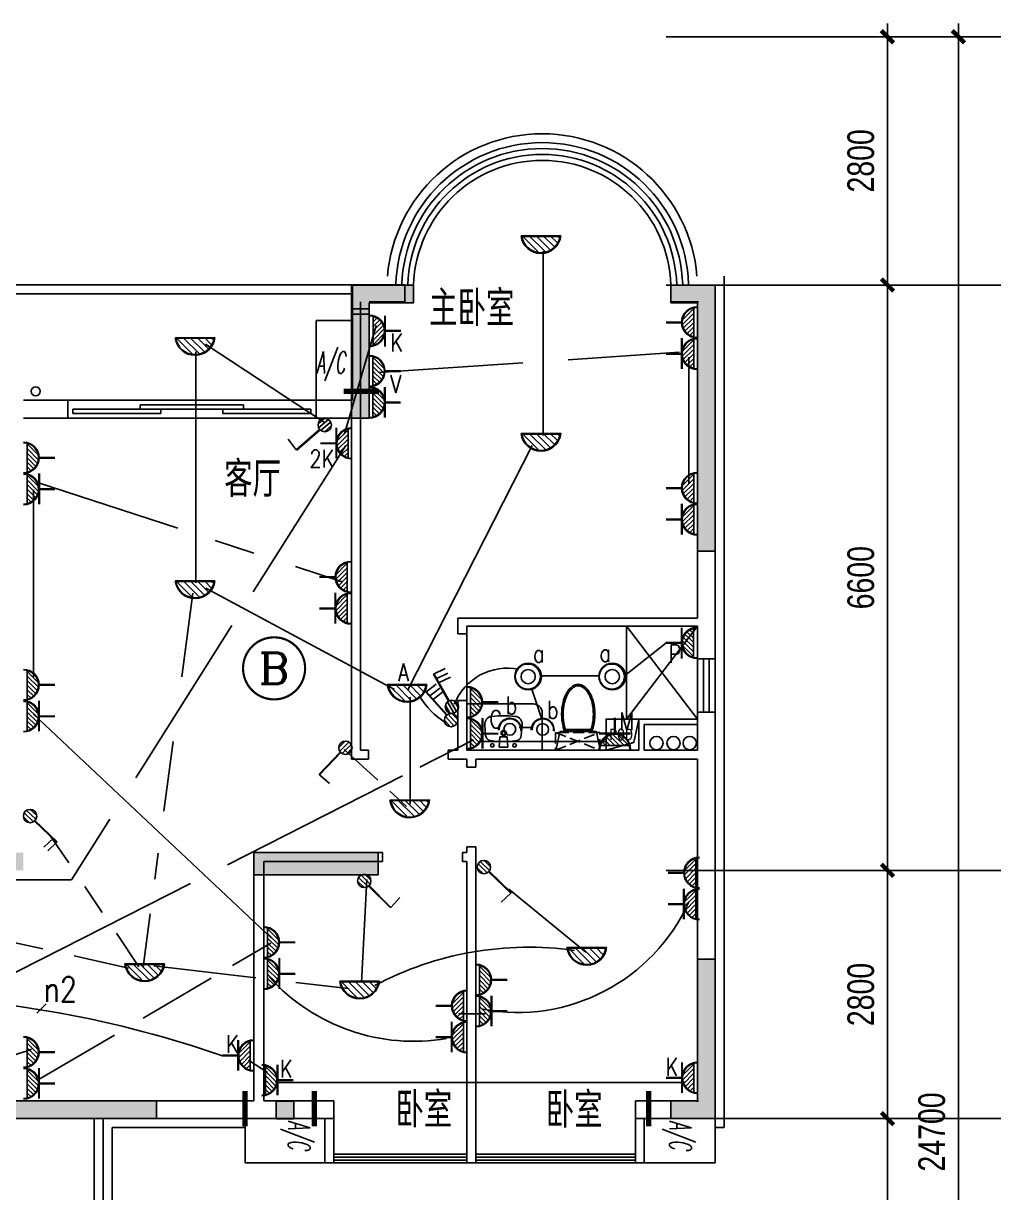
# Model space of a CAD drawing. Extents: x 45735 to 146968, y -75167 to -15767.
# Drawn here: x 116263 to 127201, y -39208 to -26024 of the extents above; entities that cross this region are included whole.
import ezdxf
from ezdxf.enums import TextEntityAlignment as Align

# ---------------------------------------------------------------- set-up
doc = ezdxf.new("R2010")
doc.units = 0
doc.header["$LTSCALE"] = 1000
doc.header["$MEASUREMENT"] = 0
doc.linetypes.add('DASH', pattern=[0.35, 0.25, -0.1])
doc.linetypes.add('DASHED_50', pattern=[0.375, 0.25, -0.125])
doc.layers.get('0').update_dxf_attribs({"linetype": 'CONTINUOUS'})
doc.layers.get('DEFPOINTS').update_dxf_attribs({"linetype": 'CONTINUOUS'})
for name, color, linetype in [('AXIS', 7, 'CONTINUOUS'), ('D-1', 4, 'CONTINUOUS'), ('DJ', 4, 'CONTINUOUS'), ('KG1', 4, 'CONTINUOUS'), ('KT', 251, 'CONTINUOUS'), ('PUB_TEXT', 7, 'CONTINUOUS'), ('WALL', 7, 'CONTINUOUS'), ('WINDOW', 7, 'CONTINUOUS'), ('WIRE', 1, 'CONTINUOUS'), ('厨卫', 251, 'CONTINUOUS'), ('文字', 7, 'CONTINUOUS'), ('构造柱', 7, 'CONTINUOUS'), ('柱', 252, 'CONTINUOUS'), ('热水器', 252, 'CONTINUOUS'), ('空调位', 7, 'CONTINUOUS'), ('管道', 6, 'CONTINUOUS')]:
    doc.layers.add(name, color=color, linetype=linetype)
doc.styles.add('_HZTXT', font='txt.shx', dxfattribs={"width": 0.8, "bigfont": 'hztxt.shx'})
doc.styles.add('COMP', font='COMPLEX', dxfattribs={"bigfont": 'hztxt'})
doc.styles.add('DIM_FONT', font='wcad.shx', dxfattribs={"width": 0.8})
doc.styles.add('HZTXT', font='romans.shx', dxfattribs={"width": 0.8, "bigfont": 'hztxt.shx'})
doc.styles.add('ITALICC', font='italicc.shx', dxfattribs={"width": 0.6})
doc.dimstyles.new('AXIS', dxfattribs={"dimtxt": 300, "dimasz": 1, "dimexe": 250, "dimexo": 300, "dimgap": 150, "dimtad": 1, "dimdec": 0, "dimzin": 0, "dimdsep": 46, "dimtxsty": 'DIM_FONT', "dimblk": '_DIMX', "dimcen": 0.09, "dimdle": 150, "dimse1": 1, "dimse2": 1, "dimclrt": 7, "dimadec": 0, "dimazin": 0, "dimtfac": 1, "dimtdec": 0, "dimtix": 1, "dimtmove": 2, "dimatfit": 3, "dimldrblk": '_DIMX', "dimfxl": 0, "dimtolj": 1, "dimtzin": 0, "dimarcsym": 0})

# ---------------------------------------------------------------- blocks, each defined once
blk = doc.blocks.new('1')
at = {"layer": 'D-1'}
blk.add_circle((-9, -35), 80.7, dxfattribs=at)
at = {"layer": 'KG1'}
for centre, radius in [((-8, -34), 150), ((-13, -35), 142)]:
    blk.add_circle(centre, radius, dxfattribs=at)
blk = doc.blocks.new('*X37')
at = {"color": 0}
for p, q in [((-100, 254), (-4, 350)), ((-85, 198), (52, 335)), ((-49, 163), (87, 299)), ((9, 150), (100, 241))]:
    blk.add_line(p, q, dxfattribs=at)
blk = doc.blocks.new('K2363')
for p, q in [((0.7, 1.68), (3.94, 4.92)), ((0.77, 1.61), (4.01, 4.85)), ((2.89, 3.85), (4.17, 2.38)), ((3.38, 4.36), (4.66, 2.9)), ((3.94, 4.92), (5.22, 3.46))]:
    blk.add_line(p, q)
blk.add_circle((0, 0.99), 0.987)
at = {"xscale": 0.0098684210526315, "yscale": 0.0098684210526315, "zscale": 0.0098684210526315}
blk.add_blockref('*X37', (0, -1.48), dxfattribs=at)
blk = doc.blocks.new('A$C7D561DB7')
at = {"layer": 'DJ', "xscale": 76.142592, "yscale": 76.142592, "zscale": 76.142592}
blk.add_blockref('K2363', (75, 0), dxfattribs=at)
blk = doc.blocks.new('A$C38657A69')
at = {"layer": 'WIRE', "xscale": -1, "rotation": 85.80993442873107}
blk.add_blockref('A$C7D561DB7', (401, 452), dxfattribs=at)
blk = doc.blocks.new('A$C306B6713')
at = {"layer": 'WIRE', "xscale": -1, "rotation": 346.7233342377823}
blk.add_blockref('A$C38657A69', (299, -24), dxfattribs=at)
blk = doc.blocks.new('*X18')
at = {"color": 0}
for p, q in [((-263, -529), (-33, -299)), ((-229, -406), (-188, -365)), ((-175, -529), (53, -301)), ((-87, -529), (121, -321)), ((2, -529), (178, -353)), ((90, -529), (224, -394)), ((179, -529), (262, -445)), ((267, -529), (289, -507))]:
    blk.add_line(p, q, dxfattribs=at)
blk = doc.blocks.new('K2303')
for p, q in [((-0.03, -2.63), (-0.03, 0.03)), ((0.07, -2.63), (0.07, 0.03)), ((-2.57, -4.69), (2.62, -4.69))]:
    blk.add_line(p, q)
for radius in [2.66, 2.56]:
    blk.add_arc((0.02, -5.3), radius, 0, 180)
at = {"xscale": 0.00888157894736835, "yscale": 0.00888157894736835, "zscale": 0.00888157894736835}
blk.add_blockref('*X18', (0, 0), dxfattribs=at)
blk = doc.blocks.new('*X20')
at = {"color": 0}
for p, q in [((-263, -529), (-33, -299)), ((-229, -406), (-188, -365)), ((-175, -529), (53, -301)), ((-87, -529), (121, -321)), ((2, -529), (178, -353)), ((90, -529), (224, -394)), ((179, -529), (262, -445)), ((267, -529), (289, -507))]:
    blk.add_line(p, q, dxfattribs=at)
blk = doc.blocks.new('K2307')
for p, q in [((-0.03, -2.63), (-0.03, 0.03)), ((0.07, -2.63), (0.07, 0.03)), ((-2.62, -2.6), (2.57, -2.6)), ((-2.62, -2.7), (2.57, -2.7)), ((-2.57, -4.69), (2.62, -4.69))]:
    blk.add_line(p, q)
for radius in [2.66, 2.56]:
    blk.add_arc((0.02, -5.3), radius, 0, 180)
at = {"xscale": 0.00888157894736835, "yscale": 0.00888157894736835, "zscale": 0.00888157894736835}
blk.add_blockref('*X20', (0, 0), dxfattribs=at)
blk = doc.blocks.new('插座')
at = {"layer": 'DJ', "xscale": 66.096, "yscale": 66.096, "zscale": 66.096, "rotation": 270}
for name, p in [('K2303', (-175, 270)), ('K2307', (-175, -84))]:
    blk.add_blockref(name, p, dxfattribs=at)
blk = doc.blocks.new('_INDEX1')
at = {"const_width": 0.035}
blk.add_lwpolyline([(-0.5, 0, 1), (0.5, 0, 1)], format="xyb", close=True, dxfattribs=at)
at = {"style": 'COMP', "width": 2.333333}
blk.add_attdef('1', text='', height=0.5, dxfattribs=at).set_placement((-0.25, -0.25), (0.25, -0.25), align=Align.FIT)
blk = doc.blocks.new('_DIMX')
blk.add_line((-150, 0), (150, 0))
at = {"const_width": 50}
blk.add_lwpolyline([(-70, -70), (70, 70)], dxfattribs=at)
blk = doc.blocks.new('*D67')
at = {"color": 0, "linetype": 'ByBlock'}
blk.add_line((126005, -93409), (126005, -100007), dxfattribs=at)
at = {"layer": 'DEFPOINTS', "color": 0, "linetype": 'ByBlock'}
for p in [(123805, -93408), (123805, -100008), (126005, -100008)]:
    blk.add_point(p, dxfattribs=at)
at = {"color": 0, "linetype": 'ByBlock'}
for p, rotation in [((126005, -93408), 90), ((126005, -100008), 270)]:
    blk.add_blockref('_DIMX', p, dxfattribs=dict(at, rotation=rotation))
at = {"color": 7, "linetype": 'ByBlock', "insert": (125705, -96708), "char_height": 300, "attachment_point": 5, "rotation": 90, "style": 'DIM_FONT'}
blk.add_mtext('\\A1;6600', dxfattribs=at)
blk = doc.blocks.new('*D73')
at = {"color": 0, "linetype": 'ByBlock'}
blk.add_line((126805, -90609), (126805, -115307), dxfattribs=at)
at = {"layer": 'DEFPOINTS', "color": 0, "linetype": 'ByBlock'}
for p in [(123805, -90608), (123805, -115308), (126805, -115308)]:
    blk.add_point(p, dxfattribs=at)
at = {"color": 0, "linetype": 'ByBlock'}
for p, rotation in [((126805, -90608), 90), ((126805, -115308), 270)]:
    blk.add_blockref('_DIMX', p, dxfattribs=dict(at, rotation=rotation))
at = {"color": 7, "linetype": 'ByBlock', "insert": (126505, -102958), "char_height": 300, "attachment_point": 5, "rotation": 90, "style": 'DIM_FONT'}
blk.add_mtext('\\A1;24700', dxfattribs=at)
blk = doc.blocks.new('*X30')
at = {"color": 0}
for p, q in [((-100, 254), (-4, 350)), ((-85, 198), (52, 335)), ((-49, 163), (87, 299)), ((9, 150), (100, 241))]:
    blk.add_line(p, q, dxfattribs=at)
blk = doc.blocks.new('K2362')
for p, q in [((0.7, 1.68), (3.94, 4.92)), ((0.77, 1.61), (4.01, 4.85)), ((3.38, 4.36), (4.66, 2.9)), ((3.94, 4.92), (5.22, 3.46))]:
    blk.add_line(p, q)
blk.add_circle((0, 0.99), 0.987)
at = {"xscale": 0.0098684210526315, "yscale": 0.0098684210526315, "zscale": 0.0098684210526315}
blk.add_blockref('*X30', (0, -1.48), dxfattribs=at)
blk = doc.blocks.new('双极开关')
at = {"layer": 'DJ', "xscale": 76.142592, "yscale": 76.142592, "zscale": 76.142592}
blk.add_blockref('K2362', (-257, -41), dxfattribs=at)
blk = doc.blocks.new('*X15')
at = {"color": 0}
for p, q in [((-273, -61), (-246, -34)), ((-244, -138), (-140, -34)), ((-198, -198), (-34, -34)), ((-138, -244), (71, -35)), ((-61, -273), (177, -35)), ((41, -277), (283, -36))]:
    blk.add_line(p, q, dxfattribs=at)
blk = doc.blocks.new('K2211')
for p, q in [((-2.94, -0.33), (2.94, -0.35)), ((-2.94, -0.43), (2.94, -0.45))]:
    blk.add_line(p, q)
for radius, start, end in [(2.96, 186.3827, 353.1593), (2.86, 186.615, 352.9271)]:
    blk.add_arc((0, 0), radius, start, end)
at = {"xscale": 0.0098684210526315, "yscale": 0.0098684210526315, "zscale": 0.0098684210526315}
blk.add_blockref('*X15', (0, 0), dxfattribs=at)
blk = doc.blocks.new('吸顶灯')
at = {"layer": 'DJ', "xscale": -76.03200000000001, "yscale": 76.03200000000001, "zscale": 76.03200000000001}
blk.add_blockref('K2211', (-109, 374), dxfattribs=at)
blk = doc.blocks.new('插座K')
at = {"layer": 'DJ', "xscale": -66.096, "yscale": 66.096, "zscale": 66.096, "rotation": 90}
blk.add_blockref('K2307', (-946, -475), dxfattribs=at)
at = {"layer": 'DJ', "style": '_HZTXT', "width": 0.8}
blk.add_text('K', height=200, dxfattribs=at).set_placement((-955, -452))
blk = doc.blocks.new('*D70')
at = {"color": 0, "linetype": 'ByBlock'}
blk.add_line((126005, -100009), (126005, -102807), dxfattribs=at)
at = {"layer": 'DEFPOINTS', "color": 0, "linetype": 'ByBlock'}
for p in [(123805, -100008), (123805, -102808), (126005, -102808)]:
    blk.add_point(p, dxfattribs=at)
at = {"color": 0, "linetype": 'ByBlock'}
for p, rotation in [((126005, -100008), 90), ((126005, -102808), 270)]:
    blk.add_blockref('_DIMX', p, dxfattribs=dict(at, rotation=rotation))
at = {"color": 7, "linetype": 'ByBlock', "insert": (125705, -101408), "char_height": 300, "attachment_point": 5, "rotation": 90, "style": 'DIM_FONT'}
blk.add_mtext('\\A1;2800', dxfattribs=at)
blk = doc.blocks.new('*D68')
at = {"color": 0, "linetype": 'ByBlock'}
blk.add_line((126005, -102809), (126005, -106007), dxfattribs=at)
at = {"layer": 'DEFPOINTS', "color": 0, "linetype": 'ByBlock'}
for p in [(123805, -102808), (123805, -106008), (126005, -106008)]:
    blk.add_point(p, dxfattribs=at)
at = {"color": 0, "linetype": 'ByBlock'}
for p, rotation in [((126005, -102808), 90), ((126005, -106008), 270)]:
    blk.add_blockref('_DIMX', p, dxfattribs=dict(at, rotation=rotation))
at = {"color": 7, "linetype": 'ByBlock', "insert": (125705, -104408), "char_height": 300, "attachment_point": 5, "rotation": 90, "style": 'DIM_FONT'}
blk.add_mtext('\\A1;3200', dxfattribs=at)
blk = doc.blocks.new('WC2')
for points in [[(211, 207, 0.354037), (207, 212), (24, 251, 0.477064), (0, 231), (0, -231, 0.477064), (12, -241), (207, -200, 0.354037), (211, -195)], [(218, 163), (218, -150, 0.033558), (269, -165, 0.056391), (405, -181, 0.056391), (541, -165, 0.070142), (644, -126, 0.106098), (721, -59, 0.162033), (743, 6, 0.162033), (721, 71, 0.106098), (644, 138, 0.070142), (541, 178, 0.056391), (405, 193, 0.056391), (269, 178, 0.033558)], [(232, 150), (232, -138, 0.027675), (273, -149, 0.056391), (405, -164, 0.056391), (537, -149, 0.070142), (636, -112, 0.106098), (708, -49, 0.162033), (726, 6, 0.162033), (708, 61, 0.106098), (636, 124, 0.070142), (537, 162, 0.056391), (405, 177, 0.056391), (273, 162, 0.027675)]]:
    blk.add_lwpolyline(points, format="xyb", close=True)
blk = doc.blocks.new('RSQ')
at = {"layer": '热水器', "linetype": 'DASH', "ltscale": 0.5}
for p, q in [((-250, 0), (250, -200)), ((-250, -200), (250, 0))]:
    blk.add_line(p, q, dxfattribs=at)
blk.add_lwpolyline([(250, 0), (-250, 0), (-250, -200), (250, -200)], close=True, dxfattribs=at)
blk = doc.blocks.new('*X27')
at = {"color": 0}
for p, q in [((-100, 254), (-4, 350)), ((-85, 198), (52, 335)), ((-49, 163), (87, 299)), ((9, 150), (100, 241))]:
    blk.add_line(p, q, dxfattribs=at)
blk = doc.blocks.new('K2361')
for p, q in [((0.63, 1.76), (3.86, 4.99)), ((0.7, 1.68), (3.94, 4.92)), ((3.94, 4.92), (5.24, 3.43))]:
    blk.add_line(p, q)
blk.add_circle((0, 0.99), 0.987)
at = {"xscale": 0.0098684210526315, "yscale": 0.0098684210526315, "zscale": 0.0098684210526315}
blk.add_blockref('*X27', (0, -1.48), dxfattribs=at)
blk = doc.blocks.new('单极开关')
at = {"layer": 'DJ', "xscale": -76.142592, "yscale": 76.142592, "zscale": 76.142592, "rotation": 180.0000000000094}
blk.add_blockref('K2361', (-170, 90), dxfattribs=at)
blk = doc.blocks.new('A32')
at = {"layer": 'DJ'}
blk.add_circle((710, -205), 88.3, dxfattribs=at)
for centre, radius, start, end in [((711, -199), 172, 177.5813, 6.8197), ((713, -201), 162, 178.5828, 5.126)]:
    blk.add_arc(centre, radius, start, end, dxfattribs=at)
blk = doc.blocks.new('A')
at = {"layer": '厨卫'}
blk.add_lwpolyline([(-370, 0), (-59, 85), (0, 350)], dxfattribs=at)
blk.add_lwpolyline([(-370, 0), (0, 0), (0, 350), (-370, 350)], close=True, dxfattribs=at)
at = {"layer": '厨卫', "style": 'HZTXT', "width": 0.8}
blk.add_text('PQD', height=120, dxfattribs=at).set_placement((-333, 118))
blk = doc.blocks.new('*D66')
at = {"color": 0, "linetype": 'ByBlock'}
blk.add_line((126005, -90609), (126005, -93407), dxfattribs=at)
at = {"layer": 'DEFPOINTS', "color": 0, "linetype": 'ByBlock'}
for p in [(123805, -90608), (123805, -93408), (126005, -93408)]:
    blk.add_point(p, dxfattribs=at)
at = {"color": 0, "linetype": 'ByBlock'}
for p, rotation in [((126005, -90608), 90), ((126005, -93408), 270)]:
    blk.add_blockref('_DIMX', p, dxfattribs=dict(at, rotation=rotation))
at = {"color": 7, "linetype": 'ByBlock', "insert": (125705, -92008), "char_height": 300, "attachment_point": 5, "rotation": 90, "style": 'DIM_FONT'}
blk.add_mtext('\\A1;2800', dxfattribs=at)

msp = doc.modelspace()

# ---------------------------------------------------------------- hatches: boundary and pattern name
at = {"layer": '构造柱'}
msp.add_hatch(color=256, dxfattribs=at).paths.add_polyline_path([(119112.6, -38375.5), (119312.6, -38375.5), (119312.6, -38175.5), (119112.6, -38175.5)])
at = {"layer": '柱'}
h = msp.add_hatch(color=256, dxfattribs=at)
h.paths.add_polyline_path([(105162.6, -39974.5), (105162.6, -39774.5), (105862.6, -39774.5), (105862.6, -42174.5), (105062.6, -42174.5), (105062.6, -41974.5), (105662.6, -41974.5), (105662.6, -39974.5)])
h.paths.add_polyline_path([(92062.6, -42774.5), (91562.6, -42774.5), (91562.6, -44374.5), (91762.6, -44374.5), (91762.6, -42974.5), (92062.6, -42974.5)])
h.paths.add_polyline_path([(91562.6, -46274.5), (91762.6, -46274.5), (91762.6, -48074.5), (92212.6, -48074.5), (92212.6, -48274.5), (91562.6, -48274.5)])
h.paths.add_polyline_path([(88962.6, -36574.5), (89162.6, -36574.5), (89162.6, -38174.5), (89462.6, -38174.5), (89462.6, -38374.5), (88962.6, -38374.5)])
h.paths.add_polyline_path([(89462.6, -28974.5), (88962.6, -28974.5), (88962.6, -31974.5), (89162.6, -31974.5), (89162.6, -29174.5), (89462.6, -29174.5)])
h.paths.add_polyline_path([(94762.6, -48074.5), (94762.6, -48274.5), (96162.6, -48274.5), (96162.6, -48074.5), (95462.6, -48074.5), (95462.6, -47274.5), (95262.6, -47274.5), (95262.6, -48074.5)])
h.paths.add_polyline_path([(95562.6, -41574.5), (96062.6, -41574.5), (96062.6, -43564.5), (95862.6, -43564.5), (95862.6, -41774.5), (95562.6, -41774.5)])
h.paths.add_polyline_path([(100762.6, -47174.5), (100962.6, -47174.5), (100962.6, -48774.5), (100762.6, -48774.5)])
h.paths.add_polyline_path([(105062.6, -46774.5), (105262.6, -46774.5), (105262.6, -48774.5), (105062.6, -48774.5)])
h.paths.add_polyline_path([(100962.6, -41574.5), (100962.6, -41774.5), (98962.6, -41774.5), (98962.6, -41574.5)])
h.paths.add_polyline_path([(104062.6, -39974.5), (104062.6, -39774.5), (103362.6, -39774.5), (103362.6, -42174.5), (104162.6, -42174.5), (104162.6, -41974.5), (103562.6, -41974.5), (103562.6, -39974.5)])
h.paths.add_polyline_path([(103562.6, -39974.5), (103562.6, -41974.5)], flags=16)
h.paths.add_polyline_path([(96762.6, -35574.5), (96762.6, -35374.5), (99062.6, -35374.5), (99062.6, -35574.5)])
h.paths.add_polyline_path([(92762.6, -35624.5), (92762.6, -35374.5), (94162.6, -35374.5), (94162.6, -35624.5)])
h.paths.add_polyline_path([(95262.6, -38374.5), (95262.6, -38174.5), (97262.6, -38174.5), (97262.6, -38374.5)])
h.paths.add_polyline_path([(92362.6, -28974.5), (93062.6, -28974.5), (93062.6, -30274.5), (93062.6, -30474.5), (92862.6, -30474.5), (92862.6, -29174.5), (92362.6, -29174.5)])
h.paths.add_polyline_path([(105062.6, -34574.5), (105262.6, -34574.5), (105262.6, -35574.5), (103962.6, -35574.5), (103962.6, -35374.5), (105062.6, -35374.5)])
h.paths.add_polyline_path([(98862.6, -31574.5), (99062.6, -31574.5), (99062.6, -27574.5), (98862.6, -27574.5)])
h.paths.add_polyline_path([(105062.6, -30974.5), (105262.6, -30974.5), (105262.6, -27574.5), (105062.6, -27574.5)])
h.paths.add_polyline_path([(120262.6, -35624.5), (120262.6, -35374.5), (118862.6, -35374.5), (118862.6, -35624.5)])
h.paths.add_polyline_path([(112062.6, -41574.5), (112062.6, -41774.5), (114062.6, -41774.5), (114062.6, -41574.5)])
h.paths.add_polyline_path([(107962.6, -46774.5), (107762.6, -46774.5), (107762.6, -48774.5), (107962.6, -48774.5)])
h.paths.add_polyline_path([(112262.6, -47174.5), (112062.6, -47174.5), (112062.6, -48774.5), (112262.6, -48774.5)])
h.paths.add_polyline_path([(108962.6, -39974.5), (108962.6, -39774.5), (109662.6, -39774.5), (109662.6, -42174.5), (108862.6, -42174.5), (108862.6, -41974.5), (109462.6, -41974.5), (109462.6, -39974.5)])
h.paths.add_polyline_path([(107862.6, -39974.5), (107862.6, -39774.5), (107162.6, -39774.5), (107162.6, -42174.5), (107962.6, -42174.5), (107962.6, -41974.5), (107362.6, -41974.5), (107362.6, -39974.5)])
h.paths.add_polyline_path([(109462.6, -39974.5), (109462.6, -41974.5)], flags=16)
h.paths.add_polyline_path([(118262.6, -48074.5), (118262.6, -48274.5), (116862.6, -48274.5), (116862.6, -48074.5), (117562.6, -48074.5), (117562.6, -47274.5), (117762.6, -47274.5), (117762.6, -48074.5)])
h.paths.add_polyline_path([(117462.6, -41574.5), (116962.6, -41574.5), (116962.6, -43564.5), (117162.6, -43564.5), (117162.6, -41774.5), (117462.6, -41774.5)])
h.paths.add_polyline_path([(107962.6, -34574.5), (107762.6, -34574.5), (107762.6, -35574.5), (109062.6, -35574.5), (109062.6, -35374.5), (107962.6, -35374.5)])
h.paths.add_polyline_path([(107962.6, -30974.5), (107762.6, -30974.5), (107762.6, -27574.5), (107962.6, -27574.5)])
h.paths.add_polyline_path([(116262.6, -35574.5), (116262.6, -35374.5), (113962.6, -35374.5), (113962.6, -35574.5)])
h.paths.add_polyline_path([(117762.6, -38374.5), (117762.6, -38174.5), (115762.6, -38174.5), (115762.6, -38374.5)])
h.paths.add_polyline_path([(114162.6, -31574.5), (113962.6, -31574.5), (113962.6, -27574.5), (114162.6, -27574.5)])
h.paths.add_polyline_path([(121462.6, -46274.5), (121262.6, -46274.5), (121262.6, -48074.5), (120812.6, -48074.5), (120812.6, -48274.5), (121462.6, -48274.5)])
h.paths.add_polyline_path([(120962.6, -42774.5), (121462.6, -42774.5), (121462.6, -44374.5), (121262.6, -44374.5), (121262.6, -42974.5), (120962.6, -42974.5)])
h.paths.add_polyline_path([(124062.6, -36574.5), (123862.6, -36574.5), (123862.6, -38174.5), (123562.6, -38174.5), (123562.6, -38374.5), (124062.6, -38374.5)])
h.paths.add_polyline_path([(120662.6, -28974.5), (119962.6, -28974.5), (119962.6, -30274.5), (119962.6, -30474.5), (120162.6, -30474.5), (120162.6, -29174.5), (120662.6, -29174.5)])
h.paths.add_polyline_path([(123562.6, -28974.5), (124062.6, -28974.5), (124062.6, -31974.5), (123862.6, -31974.5), (123862.6, -29174.5), (123562.6, -29174.5)])

# ---------------------------------------------------------------- linework, layer by layer
for p, q in [((116762.6, -30274.4), (119562.6, -30274.4)), ((116820.9, -30374.4), (117812.6, -30374.4)), ((116820.9, -30424.2), (116820.9, -30374.4)), ((116820.9, -30424.2), (117812.6, -30424.2)), ((117579.2, -30324.7), (118745.9, -30324.7)), ((117579.2, -30374.4), (117579.2, -30324.7)), ((117812.6, -30424.2), (117812.6, -30374.4)), ((117812.6, -30374.4), (118512.6, -30374.4)), ((118512.6, -30374.4), (119504.2, -30374.4)), ((118512.6, -30424.2), (118512.6, -30374.4)), ((118512.6, -30424.2), (119504.2, -30424.2)), ((118745.9, -30374.4), (118745.9, -30324.7)), ((119504.2, -30424.2), (119504.2, -30374.4)), ((116762.6, -30474.4), (119562.6, -30474.4)), ((123862.6, -33789.4), (123862.6, -33189.4)), ((123929.2, -33189.4), (123929.2, -33789.4)), ((123995.9, -33189.4), (123995.9, -33789.4)), ((124062.6, -33789.4), (124062.6, -33189.4)), ((119762.6, -38774.1), (121262.6, -38774.1)), ((121262.6, -38807.4), (119762.6, -38807.4)), ((121262.6, -38840.8), (119762.6, -38840.8)), ((119762.6, -38874.1), (121262.6, -38874.1)), ((123162.6, -38774.1), (121362.6, -38774.1)), ((121362.6, -38807.4), (123162.6, -38807.4)), ((121362.6, -38840.8), (123162.6, -38840.8)), ((123162.6, -38874.1), (121362.6, -38874.1))]:
    msp.add_line(p, q)
at = {"layer": 'AXIS'}
for p, q in [((127509.6, -26174.5), (123509.6, -26174.5)), ((127509.6, -28974.4), (123509.6, -28974.4)), ((127509.6, -35574.5), (123509.6, -35574.5)), ((127509.6, -38374.5), (123509.6, -38374.5))]:
    msp.add_line(p, q, dxfattribs=at)
at = {"layer": 'DJ'}
msp.add_line((116520.9, -37078.3), (116414.8, -37184.4), dxfattribs=at)
at = {"layer": 'KT', "const_width": 60}
for points in [[(120272.6, -30174.4), (119872.6, -30174.4)], [(118762.6, -38062.2), (118762.6, -38462.2)], [(119543.5, -38062.2), (119543.5, -38462.2)], [(123312.6, -38062.2), (123312.6, -38462.2)]]:
    msp.add_lwpolyline(points, dxfattribs=at)
at = {"layer": 'WALL'}
for p, q in [((119972.6, -28973.4), (119972.6, -30274.4)), ((120562.6, -28973.4), (119972.6, -28973.4)), ((120562.6, -29163.4), (120562.6, -28973.4)), ((123562.6, -29163.4), (123562.6, -28973.4)), ((124062.6, -33189.4), (124062.6, -28973.4)), ((120062.6, -34219.4), (120062.6, -29163.4)), ((120162.6, -29163.4), (120562.6, -29163.4)), ((123562.6, -29163.4), (123872.6, -29163.4)), ((123862.6, -29163.4), (123862.6, -32729.4)), ((116762.6, -30274.4), (116262.6, -30274.4)), ((116762.6, -30274.4), (116762.6, -30474.4)), ((119972.6, -30274.4), (119562.6, -30274.4)), ((119562.6, -30274.4), (119562.6, -30474.4)), ((116762.6, -30474.4), (116262.6, -30474.4)), ((120072.6, -30474.4), (119562.6, -30474.4)), ((119962.6, -30474.4), (119962.6, -34319.4)), ((121162.6, -32729.4), (123862.6, -32729.4)), ((121162.6, -32729.4), (121162.6, -32909.4)), ((121262.6, -32819.4), (123862.6, -32819.4)), ((121262.6, -32819.4), (121262.6, -32909.4)), ((123862.6, -33189.4), (123862.6, -32819.4)), ((121262.6, -32909.4), (121162.6, -32909.4)), ((123862.6, -33189.4), (124062.6, -33189.4)), ((121262.6, -33659.4), (121162.6, -33659.4)), ((121162.6, -33659.4), (121162.6, -34219.4)), ((121262.6, -33659.4), (121262.6, -34219.4)), ((123202.6, -33869.4), (123202.6, -34219.4)), ((123202.6, -33869.4), (123862.6, -33869.4)), ((123862.6, -34219.4), (123862.6, -33789.4)), ((123862.6, -33789.4), (124062.6, -33789.4)), ((124062.6, -38374.5), (124062.6, -33789.4)), ((123262.6, -34219.4), (123262.6, -33929.4)), ((123262.6, -33929.4), (123862.6, -33929.4)), ((120062.6, -34219.4), (120152.6, -34219.4)), ((120152.6, -34219.4), (120152.6, -34319.4)), ((121052.6, -34219.4), (121052.6, -34319.4)), ((121052.6, -34219.4), (121162.6, -34219.4)), ((121262.6, -34219.4), (123202.6, -34219.4)), ((123262.6, -34219.4), (123862.6, -34219.4)), ((119962.6, -34319.4), (120152.6, -34319.4)), ((121052.6, -34319.4), (121262.6, -34319.4)), ((121262.6, -34409.4), (121262.6, -34319.4)), ((121362.6, -34409.4), (121262.6, -34409.4)), ((121362.6, -34319.4), (123862.6, -34319.4)), ((121362.6, -34409.4), (121362.6, -34319.4)), ((123862.6, -34319.4), (123862.6, -38184.5)), ((121362.6, -35309.4), (121262.6, -35309.4)), ((121262.6, -35373.4), (121262.6, -35309.4)), ((121362.6, -38174.5), (121362.6, -35309.4)), ((120312.6, -35373.4), (118862.6, -35373.4)), ((118862.6, -35373.4), (118862.6, -38174.5)), ((120312.6, -35473.4), (120312.6, -35373.4)), ((121212.6, -35473.4), (121212.6, -35373.4)), ((121262.6, -35373.4), (121212.6, -35373.4)), ((120312.6, -35473.4), (118972.6, -35473.4)), ((118972.6, -38174.5), (118972.6, -35473.4)), ((121262.6, -35473.4), (121212.6, -35473.4)), ((121262.6, -38174.5), (121262.6, -35473.4)), ((116262.6, -38174.5), (118862.6, -38174.5)), ((118972.6, -38174.5), (119762.6, -38174.5)), ((119762.6, -38174.5), (119762.6, -38374.5)), ((121262.6, -38174.5), (121262.6, -38874.1)), ((121362.6, -38174.5), (121362.6, -38874.1)), ((123162.6, -38174.5), (123872.6, -38174.5)), ((123162.6, -38174.5), (123162.6, -38374.5)), ((115262.6, -38374.5), (119762.6, -38374.5)), ((118762.6, -38374.5), (119762.6, -38374.5)), ((119662.6, -38874.1), (119662.6, -38374.5)), ((119662.6, -38874.1), (119662.6, -38381.1)), ((119762.6, -38374.5), (119762.6, -38874.1)), ((123162.6, -38874.1), (123162.6, -38374)), ((123162.6, -38374.5), (124062.6, -38374.5)), ((123162.6, -38374.5), (124062.6, -38374.5)), ((123262.6, -38874.1), (123262.6, -38374.5)), ((119762.6, -38874.1), (119662.6, -38874.1)), ((119762.6, -38774.1), (119762.6, -38874.1)), ((121262.6, -38874.1), (121362.6, -38874.1)), ((123162.6, -38874.1), (123162.6, -38774.1)), ((123262.6, -38874.1), (123162.6, -38874.1))]:
    msp.add_line(p, q, dxfattribs=at)
at = {"layer": 'WINDOW'}
for p, q in [((120172.6, -28973.4), (114162.6, -28973.4)), ((119972.6, -29073.4), (114162.6, -29073.4)), ((121262.6, -33659.4), (121262.6, -32909.4)), ((117062.2, -39774.5), (117062.2, -38374.5)), ((117162.2, -39774.5), (117162.2, -38374.5)), ((117162.2, -41574.5), (117162.2, -38374.5))]:
    msp.add_line(p, q, dxfattribs=at)
at = {"layer": 'WINDOW', "color": 8}
for p, q in [((124162.6, -38474.5), (124162.6, -28873.4)), ((117262.2, -38474.5), (118762.6, -38474.5)), ((117262.2, -41474.5), (117262.2, -38474.5)), ((124162.6, -38474.5), (124062.6, -38474.5))]:
    msp.add_line(p, q, dxfattribs=at)
msp.add_arc((122112.6, -29019.9), 1750.7, 4.79889, 175.2353, dxfattribs=at)
at = {"layer": 'WINDOW'}
for radius in [1650.7, 1584, 1517.4, 1450.7]:
    msp.add_arc((122112.6, -29019.9), radius, 1.83536, 178.20578, dxfattribs=at)
at = {"layer": 'WIRE'}
for p, q in [((122124.3, -30670.1), (122124.3, -28593.3)), ((120239.6, -29432.2), (119883.2, -30652.4)), ((119656.1, -30525.3), (118317.5, -29640.7)), ((118208.4, -32334.4), (118208.4, -29729.1)), ((122403.6, -29816.9), (123655, -29733.1)), ((120265.7, -29960), (121895.6, -29850.9)), ((118854.3, -32434.5), (119897, -30783)), ((120597.9, -33540), (121999.1, -30782.3)), ((116409.8, -31196.3), (118005.1, -31717)), ((116378.5, -31284.7), (116378.5, -33390.9)), ((118426.7, -31854.6), (118861.9, -31996.6)), ((119331.3, -32149.8), (119856.3, -32321.2)), ((118320.6, -32391.8), (120446.4, -33536.1)), ((118048.4, -33392.7), (118173.8, -32451)), ((117529.8, -34532.6), (118614.5, -32814.4)), ((123038.5, -33380), (123507.2, -33013.1)), ((122093.2, -33380), (122754.4, -33380)), ((121993, -33519.3), (122109.6, -33868.7)), ((120623.9, -33622.6), (120623.9, -34829.3)), ((116376.3, -33814.4), (119058.5, -36340.6)), ((122008.9, -33965.3), (121852.6, -33965.3)), ((117846.8, -34906.8), (117951.5, -34120.9)), ((122837.9, -34123.1), (121425.2, -34123.1)), ((119880, -34210.3), (120257.5, -34556.5)), ((120392.6, -34680.4), (120582, -34854.1)), ((116804.8, -35681.1), (117237, -34996.4)), ((116570.2, -35190), (116774, -35491.1)), ((117744.7, -35674), (117783.7, -35380.7)), ((113620.3, -35681.1), (116804.8, -35681.1)), ((120074.3, -36837.6), (120134, -35677.8)), ((116954.4, -35757.6), (117153, -36051)), ((117612.6, -36666.6), (117692.6, -36065.2)), ((115003.4, -36133.2), (116481.3, -36461.4)), ((117311.2, -36284.7), (117565.8, -36660.8)), ((118622.2, -36648.9), (119053.1, -36395.7)), ((116835.5, -36540.1), (117450, -36676.5)), ((117735.3, -36652.1), (118885.3, -36786.3)), ((117614.1, -37241.4), (118380.1, -36791.2)), ((119333.6, -36838.6), (119925.5, -36907.7)), ((116442.8, -37929.7), (117290.5, -37431.5)), ((119105.6, -37965), (123721.9, -37965))]:
    msp.add_line(p, q, dxfattribs=at)
at = {"layer": 'WIRE', "linetype": 'ByBlock'}
for p, q in [((123764.7, -29786.8), (123764.7, -31215.6)), ((120731.3, -34410.7), (121336.7, -34103.4)), ((118563.3, -35511.4), (120538.7, -34508.5)), ((115707.8, -36961), (118147.3, -35722.5)), ((121736.7, -35787), (122605.3, -36497.2)), ((121172.7, -37190.7), (121470.2, -37190.7)), ((118800.4, -37714.1), (119013.5, -37853.5))]:
    msp.add_line(p, q, dxfattribs=at)
for centre, radius, start, end in [((121723.1, -33943.2), 649.3, 78.69185, 158.03441), ((121528.1, -33115.8), 940.6, 211.80373, 237.30891), ((121958.8, -40137.6), 3696.6, 81.94084, 117.94693)]:
    msp.add_arc(centre, radius, start, end, dxfattribs=at)
at = {"layer": 'WIRE'}
for centre, radius, start, end in [((121833.9, -35058.1), 2119.3, 259.38078, 335.62685), ((120659.8, -35320.2), 2181.6, 221.97051, 279.87482), ((114525.2, -49078.7), 12087.3, 70.76508, 88.66396), ((115374, -35024.1), 2747.6, 274.11632, 290.93673)]:
    msp.add_arc(centre, radius, start, end, dxfattribs=at)
at = {"layer": '厨卫'}
for p, q in [((123862.6, -32819.4), (123062.6, -33868.4)), ((123062.6, -32819.4), (123862.6, -33868.4)), ((123062.6, -33868.4), (123062.6, -32819.4)), ((121272.6, -33698.6), (122012.6, -33698.6)), ((122112.6, -33798.6), (122112.6, -34219.4)), ((123062.6, -33849.4), (123062.6, -33869.4)), ((123863.5, -33869.4), (123063.5, -33869.4)), ((121635, -34070.4), (121627.5, -34187.1)), ((121716.4, -34070.4), (121635, -34070.4)), ((121723.9, -34187.1), (121716.4, -34070.4)), ((121627.5, -34187.1), (121723.9, -34187.1))]:
    msp.add_line(p, q, dxfattribs=at)
for points in [[(121544.8, -33838.1, 0.4090753), (121464.4, -33935.3)], [(121806.5, -33838.1, 0.0415692), (121544.8, -33838.1)], [(121887, -33935.3, 0.4090753), (121806.5, -33838.1)], [(121474.5, -34054.1, 0.3327345), (121521.5, -34108.6, 0.0463646), (121631.7, -34122.3)], [(121719.7, -34122.3, 0.0463646), (121829.9, -34108.6, 0.3327345), (121876.8, -34054.1)]]:
    msp.add_lwpolyline(points, format="xyb", dxfattribs=at)
for points in [[(121474.5, -34054.1), (121464.4, -33935.3)], [(121876.8, -34054.1), (121887, -33935.3)]]:
    msp.add_lwpolyline(points, dxfattribs=at)
for centre, radius in [((121678.3, -34025.2), 30), ((121678.3, -34025.2), 20), ((121550.7, -34165.2), 20), ((121800.7, -34165.2), 20)]:
    msp.add_circle(centre, radius, dxfattribs=at)
msp.add_arc((122012.6, -33798.6), 100, 0, 90, dxfattribs=at)
at = {"layer": '构造柱'}
msp.add_lwpolyline([(119112.6, -38375.5), (119312.6, -38375.5), (119312.6, -38175.5), (119112.6, -38175.5)], close=True, dxfattribs=at)
at = {"layer": '柱', "flags": 128}
for points in [[(120662.6, -28974.5), (119962.6, -28974.5), (119962.6, -30274.5), (119962.6, -30274.5), (119962.6, -30474.5), (120162.6, -30474.5), (120162.6, -29174.5), (120662.6, -29174.5), (120662.6, -28974.5)], [(123562.6, -28974.5), (124062.6, -28974.5), (124062.6, -31974.5), (123862.6, -31974.5), (123862.6, -29174.5), (123562.6, -29174.5), (123562.6, -28974.5)], [(120262.6, -35624.5), (120262.6, -35374.5), (118862.6, -35374.5), (118862.6, -35624.5), (120262.6, -35624.5)], [(124062.6, -36574.5), (123862.6, -36574.5), (123862.6, -38174.5), (123562.6, -38174.5), (123562.6, -38374.5), (124062.6, -38374.5), (124062.6, -36574.5)], [(117762.6, -38374.5), (117762.6, -38174.5), (115762.6, -38174.5), (115762.6, -38374.5), (117762.6, -38374.5)]]:
    msp.add_lwpolyline(points, dxfattribs=at)
at = {"layer": '空调位'}
for p, q in [((119962.6, -29243.4), (120162.6, -29243.4)), ((119562.6, -29374.4), (119962.6, -29374.4)), ((119562.6, -30274.4), (119562.6, -29374.4)), ((119962.6, -29303.4), (120162.6, -29303.4)), ((119562.6, -30274.4), (119962.6, -30274.4)), ((118762.6, -38874.1), (118762.6, -38374.5)), ((119762.6, -38774.1), (119762.6, -38381.1)), ((123162.6, -38774.1), (123162.6, -38381.1)), ((124062.6, -38774.1), (124062.6, -38381.1)), ((124062.6, -38874.1), (124062.6, -38381.1)), ((119662.6, -38874.1), (118762.6, -38874.1)), ((124062.6, -38874.1), (123262.6, -38874.1))]:
    msp.add_line(p, q, dxfattribs=at)
msp.add_circle((116401.4, -30173.1), 50, dxfattribs=at)
at = {"layer": '管道'}
for centre in [(123400.3, -34139.4), (123592.3, -34139.4), (123775.1, -34139.4)]:
    msp.add_circle(centre, 75, dxfattribs=at)

# ---------------------------------------------------------------- block references
at = {"layer": 'DJ'}
for name, p, xscale, yscale, zscale, rotation in [('K2307', (120515.2, -29493.3), -66.096, 66.096, 66.096, 270), ('K2307', (119616.2, -30758.7), -66.096, 66.096, 66.096, 90), ('K2307', (123509.3, -33011.4), 66.096, 66.096, 66.096, 90), ('A32', (121214.6, -34137.5), -0.75, 0.75, 0.75, 180), ('A32', (121584.4, -34139.6), -0.75, 0.75, 0.75, 180), ('K2307', (118509.3, -37661.3), -66.096, 66.096, 66.096, 90), ('K2307', (119302.6, -37939.9), 66.096, 66.096, 66.096, 270)]:
    msp.add_blockref(name, p, dxfattribs=dict(at, xscale=xscale, yscale=yscale, zscale=zscale, rotation=rotation))
at = {"layer": 'DJ', "xscale": -66.096, "yscale": 66.096, "zscale": 66.096}
msp.add_blockref('K2307', (122933.1, -33857.5), dxfattribs=at)
at = {"layer": 'PUB_TEXT'}
ref = msp.add_blockref('_INDEX1', (119089.4, -33297.1), dxfattribs=dict(at, xscale=-700, yscale=700, zscale=700))
ref.add_attrib('1', 'B', dxfattribs={"layer": '0', "height": 350, "style": 'COMP', "width": 1.235294}).set_placement((118914.4, -33472.1), (119264.4, -33472.1), align=Align.FIT)
at = {"layer": 'WINDOW'}
msp.add_blockref('A', (123202.6, -34219.4), dxfattribs=at)
at = {"layer": 'WIRE'}
for name, p in [('吸顶灯', (122207.1, -28767.1)), ('吸顶灯', (118307.3, -29916.2)), ('插座', (120688.6, -30213.9)), ('吸顶灯', (122207.1, -30995.9)), ('插座', (116790.1, -31190.7)), ('吸顶灯', (118307.3, -32659.2)), ('插座', (116789.3, -33752.8)), ('1', (121962.9, -33354.9)), ('1', (122910.8, -33354.9)), ('吸顶灯', (120698.5, -33827)), ('插座', (121788.4, -33947.9)), ('吸顶灯', (120727.6, -35129.8)), ('单极开关', (120276.7, -35708.5)), ('插座', (119498.8, -36655.3)), ('吸顶灯', (122723.1, -36793.2)), ('吸顶灯', (117739.1, -36976.4)), ('插座', (121890.3, -37078.3)), ('吸顶灯', (120162.8, -37172.8)), ('插座', (116789.4, -37894.1)), ('插座K', (124458.7, -37438.2))]:
    msp.add_blockref(name, p, dxfattribs=at)
at = {"layer": 'WIRE', "xscale": -1}
for p in [(123335, -29664.5), (123335, -31532.5), (119429.6, -32535.6), (123358.7, -35871.8), (120741.3, -37371.4)]:
    msp.add_blockref('插座', p, dxfattribs=at)
for p, rotation in [((119489.2, -30556.9), 356.0202127096696), ((121472.7, -35707.8), 91.0485934769728)]:
    msp.add_blockref('单极开关', p, dxfattribs=dict(at, rotation=rotation))
at = {"layer": 'WIRE', "linetype": 'ByBlock'}
for p, rotation in [((121215.6, -33319.9), 173.5733582346494), ((121114.3, -33453.7), 186.0923535342862)]:
    msp.add_blockref('A$C306B6713', p, dxfattribs=dict(at, rotation=rotation))
at = {"layer": 'WIRE'}
for name, p, rotation in [('单极开关', (119882.5, -34362.5), 271.1223958420213), ('双极开关', (116310.9, -35219.7), 271.5800393274257)]:
    msp.add_blockref(name, p, dxfattribs=dict(at, rotation=rotation))
at = {"layer": '厨卫', "xscale": -1, "rotation": 270}
msp.add_blockref('WC2', (122512, -34219.4), dxfattribs=at)
at = {"layer": '热水器'}
msp.add_blockref('RSQ', (122512, -34019.4), dxfattribs=at)

# ---------------------------------------------------------------- texts
at = {"layer": 'DJ', "style": '_HZTXT', "width": 0.8}
for s, p in [('K', (120400.7, -29722.5)), ('V', (120400.7, -30189.5)), ('2K', (119488.5, -31033.8)), ('a', (122758.2, -33222.8)), ('P', (123537.3, -33233.2)), ('a', (122008.3, -33230.4)), ('A', (120487.8, -33441)), ('b ', (121701.6, -33815.3)), ('b ', (122168.6, -33864.1)), ('C', (121515.8, -33970.6)), ('M', (122983.7, -33994.7)), ('K', (118549.1, -37632.6)), ('K', (119156.2, -37911.3))]:
    msp.add_text(s, height=200, dxfattribs=at).set_placement(p)
at = {"layer": 'DJ', "linetype": 'DASHED_50', "ltscale": 1000, "style": '_HZTXT', "width": 0.8}
msp.add_text('n2', height=280, dxfattribs=at).set_placement((116492.4, -37055.6))
at = {"layer": '文字', "style": 'HZTXT', "width": 0.8}
for s, p in [('主卧室', (120838.2, -29438.5)), ('客厅', (118527.1, -31363.9)), ('卧室', (120457.2, -38476.3)), ('卧室', (122152.6, -38478.9))]:
    msp.add_text(s, height=400, dxfattribs=at).set_placement(p)
at = {"layer": '空调位', "style": 'ITALICC', "width": 0.5}
msp.add_text('A/C', height=250, dxfattribs=at).set_placement((119565, -29972.8))
for p in [(119246.6, -38397.7), (123546.6, -38397.7)]:
    msp.add_text('A/C', height=250, rotation=270, dxfattribs=at).set_placement(p)

# ---------------------------------------------------------------- dimensions: what is measured, and where the dimension line sits
at = {"layer": 'AXIS'}
for p2, distance, picture, middle in [((123805.4, -50874.5), 3000, '*D73', (126505.4, -38524.5)), ((123805.4, -28974.4), 2200, '*D66', (125705.4, -27574.5))]:
    dim = msp.add_aligned_dim(p1=(123805.4, -26174.5), p2=p2, distance=distance, dimstyle='AXIS', dxfattribs=at)
    dim.commit()
    dim.dimension.update_dxf_attribs({"geometry": picture, "text_midpoint": middle, "insert": (0, 64433.4)})
for base, p1, p2, picture, middle in [((126005.4, -35574.5), (123805.4, -28974.4), (123805.4, -35574.5), '*D67', (125705.4, -32274.5)), ((126005.4, -38374.5), (123805.4, -35574.5), (123805.4, -38374.5), '*D70', (125705.4, -36974.5)), ((126005.4, -41574.5), (123805.4, -38374.5), (123805.4, -41574.5), '*D68', (125705.4, -39974.5))]:
    dim = msp.add_linear_dim(base=base, p1=p1, p2=p2, angle=270, dimstyle='AXIS', override={"dimse1": 1}, dxfattribs=at)
    dim.commit()
    dim.dimension.update_dxf_attribs({"geometry": picture, "text_midpoint": middle, "insert": (0, 64433.4)})

doc.saveas('drawing.dxf')
